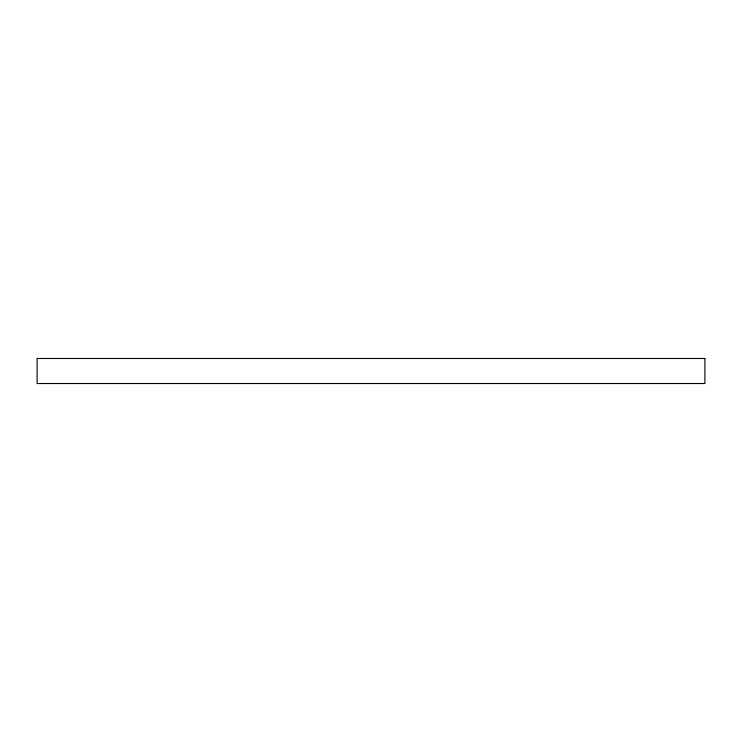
<?xml version="1.0" encoding="UTF-8"?>
<svg xmlns="http://www.w3.org/2000/svg" width="742" height="742" viewBox="0 0 742 742"><rect width="100%" height="100%" fill="white"/><g stroke="black" fill="none" stroke-linecap="round" stroke-linejoin="round"><path stroke-width="1.11" d="M704.9 358.479L37.1 358.479L37.1 383.521L704.9 383.521L704.9 358.479"/></g></svg>
